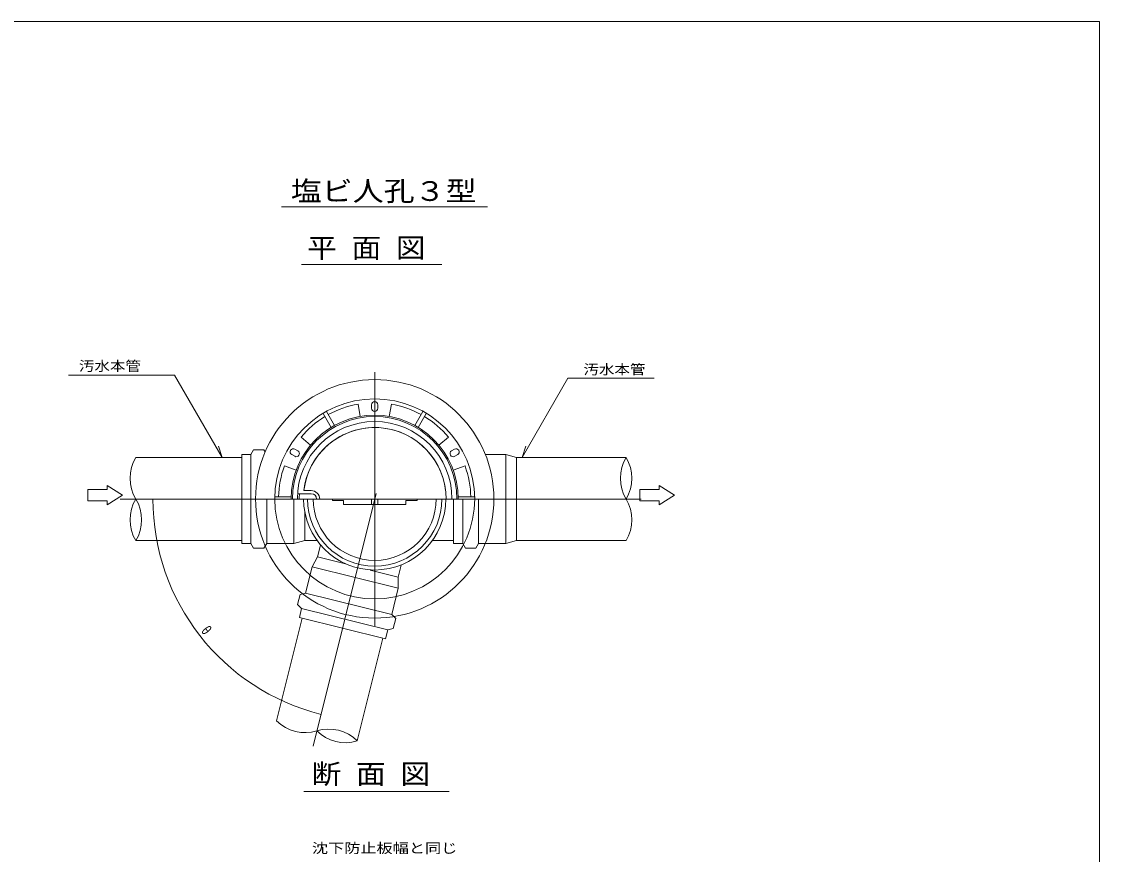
# Model space of a CAD drawing. Units: millimetres on the paper. Extents: x -392 to 404, y -283 to 281.
# Drawn here: x 123.9 to 404.2, y 64.7 to 281.3 of the extents above; entities that cross this region are included whole.
import ezdxf
from ezdxf.enums import TextEntityAlignment as Align

# ---------------------------------------------------------------- set-up
doc = ezdxf.new("R2010")
doc.units = ezdxf.units.MM
for name, color, linetype, lineweight in [('0-2__0-3__0-3_LAYER001', 7, 'Continuous', 18), ('0-3__0-4__1-0_0', 7, 'Continuous', 18), ('0-4__0-5__1-1_陣へようこそ', 7, 'Continuous', 18)]:
    doc.layers.add(name, color=color, linetype=linetype, lineweight=lineweight)
doc.styles.add('ＭＳ ゴシック', font='')
doc.styles.get('ＭＳ ゴシック').set_extended_font_data('MS Gothic')

msp = doc.modelspace()

# ---------------------------------------------------------------- linework, layer by layer
at = {"layer": '0-2__0-3__0-3_LAYER001'}
msp.add_lwpolyline([(-391.757, 281.271), (-391.757, -282.729), (404.243, -282.729), (404.243, 281.271)], close=True, dxfattribs=at)
at = {"layer": '0-3__0-4__1-0_0'}
for p, q in [((215.759, 124.12), (215.759, 190.12)), ((183.554, 145.57), (183.554, 168.67)), ((249.845, 168.67), (244.527, 168.67)), ((181.173, 167.92), (153.634, 167.92)), ((252.644, 146.32), (252.644, 167.92)), ((285.079, 157.12), (149.537, 157.12)), ((187.673, 157.12), (187.673, 145.57)), ((197.334, 159.32), (199.259, 159.32)), ((199.259, 159.32), (197.34, 159.32)), ((199.738, 92.865), (216.11, 158.529)), ((236.263, 145.57), (236.263, 157.12)), ((153.634, 146.32), (181.173, 146.32)), ((197.554, 146.32), (200.739, 146.32)), ((230.779, 146.32), (236.263, 146.32)), ((200.876, 142.068), (208.164, 140.251)), ((221.834, 136.843), (222.605, 139.933)), ((220.171, 127.075), (197.758, 132.663)), ((196.913, 126.175), (190.251, 99.454)), ((211.209, 94.228), (217.871, 120.949))]:
    msp.add_line(p, q, dxfattribs=at)
for points in [[(176.076, 167.92), (163.69, 189.373), (136.122, 189.373)], [(254.08, 167.92), (265.977, 188.526), (288.418, 188.526)], [(215.775, 182.423), (215.744, 182.423), (215.775, 182.423)], [(203.244, 179.849), (205.323, 176.249), (203.244, 179.849)], [(211.983, 178.587), (211.418, 181.793), (211.983, 178.587)], [(214.944, 181.623), (214.944, 180.723), (214.944, 181.623)], [(215.744, 179.923), (215.775, 179.923), (215.744, 179.923)], [(216.575, 180.723), (216.575, 181.623), (216.575, 180.723)], [(220.1, 181.793), (219.535, 178.587), (220.1, 181.793)], [(226.195, 176.249), (228.274, 179.849), (226.195, 176.249)], [(204.457, 175.749), (202.378, 179.349), (204.457, 175.749)], [(229.14, 179.349), (227.061, 175.749), (229.14, 179.349)], [(196.608, 173.242), (199.102, 171.15), (196.608, 173.242)], [(232.416, 171.15), (234.91, 173.242), (232.416, 171.15)], [(187.277, 169.357), (186.949, 169.925), (184.278, 169.925), (183.554, 168.67), (181.173, 168.67), (181.173, 145.57)], [(193.9, 169.811), (193.884, 169.784), (193.9, 169.811)], [(194.177, 168.691), (194.956, 168.241), (194.177, 168.691)], [(195.772, 169.654), (194.992, 170.104), (195.772, 169.654)], [(196.049, 168.534), (196.065, 168.561), (196.049, 168.534)], [(235.453, 168.561), (235.469, 168.534), (235.453, 168.561)], [(236.526, 170.104), (235.746, 169.654), (236.526, 170.104)], [(236.562, 168.241), (237.341, 168.691), (236.562, 168.241)], [(237.634, 169.784), (237.618, 169.811), (237.634, 169.784)], [(242.763, 145.57), (249.845, 145.57), (249.845, 168.67), (252.644, 167.92), (281.144, 167.92)], [(195.326, 164.61), (192.267, 165.723), (195.326, 164.61)], [(236.192, 164.61), (239.251, 165.723), (236.192, 164.61)], [(181.173, 145.57), (183.554, 145.57), (184.278, 144.315), (186.949, 144.315), (187.673, 145.57), (194.755, 145.57), (194.755, 157.12)], [(189.864, 157.673), (194.021, 157.673), (189.864, 157.673)], [(195.708, 158.52), (199.259, 158.52), (195.708, 158.52)], [(204.759, 157.173), (204.759, 156.773), (204.759, 157.173)], [(214.931, 157.173), (214.931, 155.815), (214.931, 157.173)], [(216.587, 155.815), (216.587, 157.173), (216.587, 155.815)], [(226.759, 156.773), (226.759, 157.173), (226.759, 156.773)], [(238.644, 157.12), (238.644, 145.57), (236.263, 145.57)], [(241.654, 157.673), (237.497, 157.673), (241.654, 157.673)], [(238.644, 145.57), (239.368, 144.315), (242.039, 144.315), (242.763, 145.57), (242.763, 157.12)], [(204.759, 156.773), (207.659, 156.773), (204.759, 156.773)], [(207.659, 156.773), (207.659, 155.673), (207.659, 156.773)], [(207.659, 155.673), (223.859, 155.673), (207.659, 155.673)], [(223.859, 155.673), (223.859, 156.773), (223.859, 155.673)], [(223.859, 156.773), (226.759, 156.773), (223.859, 156.773)], [(197.554, 153.831), (197.554, 146.32), (194.755, 145.57)], [(281.144, 146.32), (252.644, 146.32), (249.845, 145.57)], [(201.646, 145.159), (200.876, 142.068), (199.471, 139.534)], [(219.175, 123.077), (220.568, 123.477), (221.214, 126.068), (220.171, 127.075), (221.885, 133.946), (199.471, 139.534), (197.758, 132.663), (196.365, 132.264), (195.719, 129.672), (196.761, 128.666)], [(214.546, 138.66), (221.834, 136.843), (221.885, 133.946)]]:
    msp.add_lwpolyline(points, dxfattribs=at)
for points in [[(141.19, 159.62), (141.19, 156.62), (146.19, 156.62), (146.19, 155.62), (150.19, 158.12), (146.19, 160.62), (146.19, 159.62)], [(284.713, 159.62), (284.713, 156.62), (289.713, 156.62), (289.713, 155.62), (293.713, 158.12), (289.713, 160.62), (289.713, 159.62)], [(218.599, 120.768), (196.185, 126.356), (196.761, 128.666), (219.175, 123.077)]]:
    msp.add_lwpolyline(points, close=True, dxfattribs=at)
for centre, radius, start, end in [((215.759, 157.173), 31, 0, 180), ((215.759, 157.173), 31, 0, 180), ((215.759, 157.173), 26, 0, 180), ((215.759, 157.173), 26, 0, 180), ((215.744, 181.623), 0.8, 90, 180), ((215.744, 181.623), 0.8, 90, 180), ((215.775, 181.623), 0.8, 0, 90), ((215.775, 181.623), 0.8, 0, 90), ((215.759, 157.173), 25, 100, 118.85401), ((215.759, 157.173), 25, 100, 118.85401), ((215.744, 180.723), 0.8, 180, 270), ((215.744, 180.723), 0.8, 180, 270), ((215.775, 180.723), 0.8, 270, 0), ((215.775, 180.723), 0.8, 270, 0), ((215.759, 157.173), 25, 61.14599, 80), ((215.759, 157.173), 25, 61.14599, 80), ((215.759, 157.173), 21.744, 0, 180), ((215.759, 157.173), 21.744, 0, 180), ((215.759, 157.173), 21.4, 0, 180), ((215.759, 157.173), 21.4, 0, 180), ((215.759, 157.173), 20.1, 0, 180), ((215.759, 157.173), 20.1, 0, 180), ((215.759, 157.173), 25, 121.14599, 140), ((215.759, 157.173), 25, 121.14599, 140), ((215.759, 157.173), 25, 40, 58.85401), ((215.759, 157.173), 25, 40, 58.85401), ((215.759, 157.173), 18.55, 359.8378, 173.35211), ((215.759, 157.173), 18.55, 6.81122, 173.35211), ((194.577, 169.384), 0.8, 150, 240), ((194.577, 169.384), 0.8, 150, 240), ((194.592, 169.411), 0.8, 60, 150), ((194.592, 169.411), 0.8, 60, 150), ((195.356, 168.934), 0.8, 240, 330), ((195.356, 168.934), 0.8, 240, 330), ((195.372, 168.961), 0.8, 330, 60), ((195.372, 168.961), 0.8, 330, 60), ((236.146, 168.961), 0.8, 120, 210), ((236.146, 168.961), 0.8, 120, 210), ((236.162, 168.934), 0.8, 210, 300), ((236.162, 168.934), 0.8, 210, 300), ((236.926, 169.411), 0.8, 30, 120), ((236.926, 169.411), 0.8, 30, 120), ((236.941, 169.384), 0.8, 300, 30), ((236.941, 169.384), 0.8, 300, 30), ((162.604, 162.52), 10.47, 148.95178, 211.04822), ((215.759, 157.173), 25, 160, 178.85401), ((215.759, 157.173), 25, 160, 178.85401), ((215.759, 157.173), 25, 1.14599, 20), ((215.759, 157.173), 25, 1.14599, 20), ((290.114, 162.52), 10.47, 148.95178, 211.04822), ((272.174, 162.52), 10.47, 328.95178, 31.04822), ((162.604, 151.72), 10.47, 148.95178, 211.04822), ((144.664, 151.72), 10.47, 328.95178, 31.04822), ((215.759, 157.12), 57.689, 180, 256), ((215.759, 157.173), 31, 180, 0), ((215.759, 157.173), 31, 180, 0), ((215.759, 157.173), 26, 180, 0), ((215.759, 157.173), 26, 180, 0), ((215.759, 157.12), 19.628, 175.9097, 180), ((215.759, 157.173), 18.5, 180, 0), ((215.759, 157.173), 18.5, 180, 0), ((215.759, 157.173), 17.492, 180, 0), ((215.759, 157.173), 17.492, 180, 0), ((199.259, 157.12), 2.2, 0, 90), ((199.259, 157.12), 2.2, 0, 90), ((199.259, 157.12), 1.4, 0, 90), ((199.259, 157.12), 1.4, 0, 90), ((215.759, 157.173), 16, 180, 0), ((215.759, 157.173), 16, 180, 0), ((272.174, 151.72), 10.47, 328.95178, 31.04822), ((197.66, 106.851), 10.47, 224.95178, 287.04822), ((203.799, 86.831), 10.47, 44.95178, 107.04822), ((208.139, 104.238), 10.47, 224.95178, 287.04822)]:
    msp.add_arc(centre, radius, start, end, dxfattribs=at)
at = {"layer": '0-4__0-5__1-1_陣へようこそ'}
for p, q in [((191.503, 233.12), (245.057, 233.12)), ((198.059, 233.12), (233.459, 233.12)), ((196.741, 218.12), (233.238, 218.12)), ((202.359, 218.12), (229.159, 218.12)), ((176.076, 167.92), (175.128, 170.837)), ((254.08, 167.92), (255.028, 170.837)), ((197.365, 81.12), (235.106, 81.12))]:
    msp.add_line(p, q, dxfattribs=at)

# ---------------------------------------------------------------- texts
at = {"layer": '0-3__0-4__1-0_0', "style": 'ＭＳ ゴシック', "width": 1.15}
for p in [(138.836, 189.68), (270.052, 188.771)]:
    msp.add_text('汚水本管', height=2.566, dxfattribs=at).set_placement(p, align=Align.BOTTOM_LEFT)
at = {"layer": '0-3__0-4__1-0_0', "style": 'ＭＳ ゴシック', "width": 0.8}
msp.add_text('θ', height=2.566, rotation=308, dxfattribs=at).set_placement((169.852, 122.364), align=Align.BOTTOM_LEFT)
at = {"layer": '0-4__0-5__1-1_陣へようこそ', "style": 'ＭＳ ゴシック'}
for s, height, width, p in [('塩ビ人孔３型', 5.132, 1.15, (193.936, 233.092)), ('平 面 図', 5.132, 1.1, (198.204, 218.327)), ('断 面 図', 5.132, 1.1, (199.365, 81.54)), ('沈下防止板幅と同じ', 2.566, 1.2, (199.435, 64.306))]:
    msp.add_text(s, height=height, dxfattribs=dict(at, width=width)).set_placement(p, align=Align.BOTTOM_LEFT)

doc.saveas('drawing.dxf')
